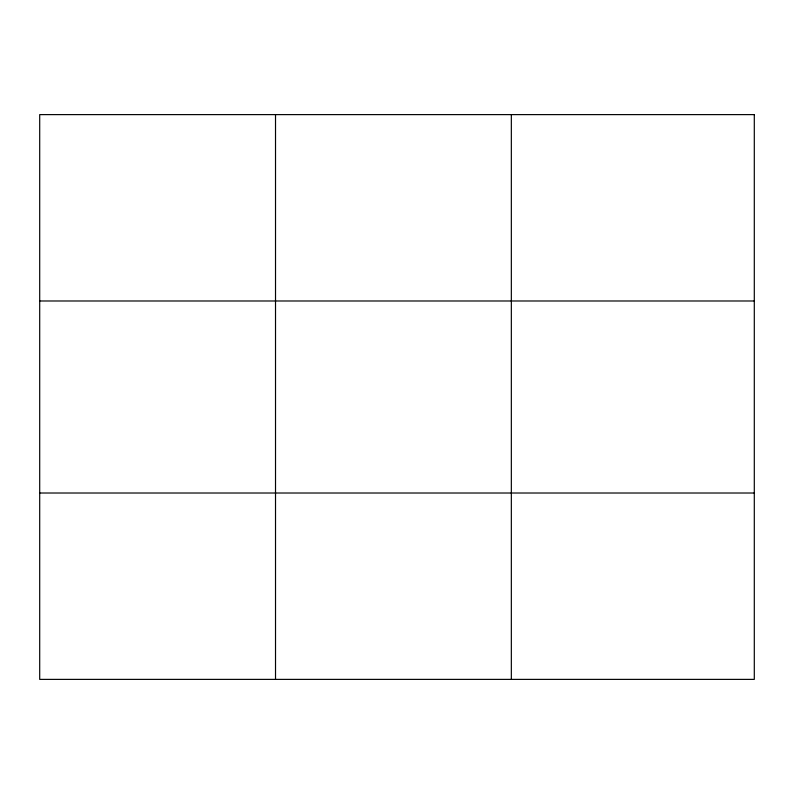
<?xml version="1.0" encoding="UTF-8"?>
<svg xmlns="http://www.w3.org/2000/svg" width="794" height="794" viewBox="0 0 794 794"><rect width="100%" height="100%" fill="white"/><g stroke="black" fill="none" stroke-linecap="round" stroke-linejoin="round"><path stroke-width="1.19" d="M275.518 114.614L275.518 679.386M511.336 114.614L511.336 679.386M39.7 300.986L754.3 300.986M39.7 493.014L754.3 493.014M754.3 114.614L754.3 679.386L39.7 679.386L39.7 114.614L754.3 114.614"/></g></svg>
